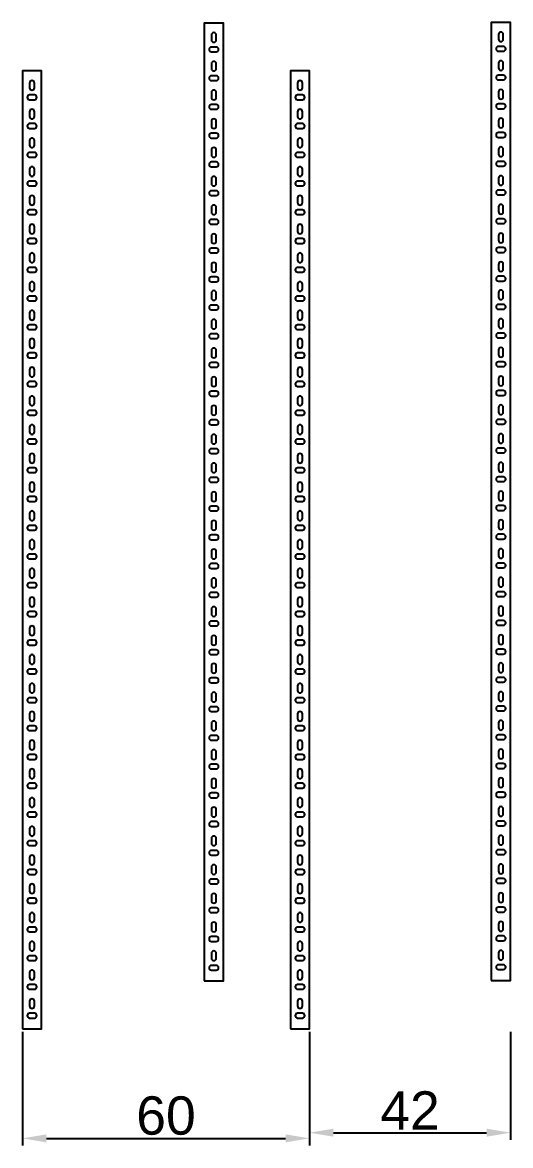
# Model space of a CAD drawing. Header units: millimetres. Extents: x 6614975 to 6624097, y 8742145 to 8746891.
# Drawn here: x 6616839.9 to 6616941.9, y 8745911.8 to 8746146.3 of the extents above; entities that cross this region are included whole.
import ezdxf

# ---------------------------------------------------------------- set-up
doc = ezdxf.new("R2010")
doc.units = ezdxf.units.MM
doc.styles.get("Standard").update_dxf_attribs({"font": 'arial.ttf'})
doc.dimstyles.new('ISO-25', dxfattribs={"dimtxt": 8, "dimasz": 5, "dimexe": 1.5, "dimexo": 0.625, "dimtad": 1, "dimtxsty": 'Standard', "dimcen": 2.5, "dimclrd": 1, "dimclre": 1, "dimclrt": 143, "dimadec": 0, "dimazin": 0, "dimtfac": 1, "dimtmove": 0, "dimatfit": 3, "dimfxl": 1, "dimarcsym": 0})

# ---------------------------------------------------------------- blocks, each defined once
blk = doc.blocks.new('*D9')
at = {"color": 1, "lineweight": -2, "transparency": 16777216}
for p, q in [((6616899.93, 8745935.51), (6616899.93, 8745912.96)), ((6616941.93, 8745935.51), (6616941.93, 8745912.96))]:
    blk.add_line(p, q, dxfattribs=at)
at = {"color": 1, "linetype": 'Continuous', "lineweight": -2, "transparency": 16777216}
blk.add_line((6616904.93, 8745914.46), (6616936.93, 8745914.46), dxfattribs=at)
at = {"color": 1, "transparency": 16777216}
for points in [[(6616904.93, 8745915.29), (6616904.93, 8745913.63), (6616899.93, 8745914.46)], [(6616936.93, 8745915.29), (6616936.93, 8745913.63), (6616941.93, 8745914.46)]]:
    blk.add_solid(points, dxfattribs=at)
at = {"layer": 'Defpoints', "color": 0, "transparency": 16777216}
for p in [(6616899.93, 8745936.13), (6616941.93, 8745936.13), (6616941.93, 8745914.46)]:
    blk.add_point(p, dxfattribs=at)
at = {"color": 143, "transparency": 16777216, "insert": (6616920.93, 8745919.1), "char_height": 8, "attachment_point": 5}
blk.add_mtext('42', dxfattribs=at)
blk = doc.blocks.new('*D10')
at = {"color": 1, "lineweight": -2, "transparency": 16777216}
for p, q in [((6616839.93, 8745935.51), (6616839.93, 8745911.78)), ((6616899.93, 8745935.51), (6616899.93, 8745911.78))]:
    blk.add_line(p, q, dxfattribs=at)
at = {"color": 1, "linetype": 'Continuous', "lineweight": -2, "transparency": 16777216}
blk.add_line((6616844.93, 8745913.28), (6616894.93, 8745913.28), dxfattribs=at)
at = {"color": 1, "transparency": 16777216}
for points in [[(6616844.93, 8745914.11), (6616844.93, 8745912.45), (6616839.93, 8745913.28)], [(6616894.93, 8745914.11), (6616894.93, 8745912.45), (6616899.93, 8745913.28)]]:
    blk.add_solid(points, dxfattribs=at)
at = {"layer": 'Defpoints', "color": 0, "transparency": 16777216}
for p in [(6616839.93, 8745936.13), (6616899.93, 8745936.13), (6616899.93, 8745913.28)]:
    blk.add_point(p, dxfattribs=at)
at = {"color": 143, "transparency": 16777216, "insert": (6616869.93, 8745917.99), "char_height": 8, "attachment_point": 5}
blk.add_mtext('60', dxfattribs=at)

msp = doc.modelspace()

# ---------------------------------------------------------------- linework, layer by layer
for points in [[(6616877.934, 8745946.133), (6616881.934, 8745946.133), (6616881.934, 8746146.133), (6616877.934, 8746146.133)], [(6616937.913, 8745946.262), (6616941.913, 8745946.262), (6616941.913, 8746146.262), (6616937.913, 8746146.262)], [(6616839.934, 8745936.133), (6616843.934, 8745936.133), (6616843.934, 8746136.133), (6616839.934, 8746136.133)], [(6616895.934, 8745936.133), (6616899.934, 8745936.133), (6616899.934, 8746136.133), (6616895.934, 8746136.133)]]:
    msp.add_lwpolyline(points, close=True)
for points in [[(6616879.434, 8746142.633, 1), (6616880.434, 8746142.633), (6616880.434, 8746143.633, 1), (6616879.434, 8746143.633)], [(6616939.413, 8746142.762, 1), (6616940.413, 8746142.762), (6616940.413, 8746143.762, 1), (6616939.413, 8746143.762)], [(6616879.434, 8746141.133, 1), (6616879.434, 8746140.133), (6616880.434, 8746140.133, 1), (6616880.434, 8746141.133)], [(6616939.413, 8746141.262, 1), (6616939.413, 8746140.262), (6616940.413, 8746140.262, 1), (6616940.413, 8746141.262)], [(6616879.434, 8746136.633, 1), (6616880.434, 8746136.633), (6616880.434, 8746137.633, 1), (6616879.434, 8746137.633)], [(6616939.413, 8746136.762, 1), (6616940.413, 8746136.762), (6616940.413, 8746137.762, 1), (6616939.413, 8746137.762)], [(6616841.434, 8746132.633, 1), (6616842.434, 8746132.633), (6616842.434, 8746133.633, 1), (6616841.434, 8746133.633)], [(6616879.434, 8746135.133, 1), (6616879.434, 8746134.133), (6616880.434, 8746134.133, 1), (6616880.434, 8746135.133)], [(6616897.434, 8746132.633, 1), (6616898.434, 8746132.633), (6616898.434, 8746133.633, 1), (6616897.434, 8746133.633)], [(6616939.413, 8746135.262, 1), (6616939.413, 8746134.262), (6616940.413, 8746134.262, 1), (6616940.413, 8746135.262)], [(6616879.434, 8746130.633, 1), (6616880.434, 8746130.633), (6616880.434, 8746131.633, 1), (6616879.434, 8746131.633)], [(6616939.413, 8746130.762, 1), (6616940.413, 8746130.762), (6616940.413, 8746131.762, 1), (6616939.413, 8746131.762)], [(6616841.434, 8746131.133, 1), (6616841.434, 8746130.133), (6616842.434, 8746130.133, 1), (6616842.434, 8746131.133)], [(6616897.434, 8746131.133, 1), (6616897.434, 8746130.133), (6616898.434, 8746130.133, 1), (6616898.434, 8746131.133)], [(6616939.413, 8746129.262, 1), (6616939.413, 8746128.262), (6616940.413, 8746128.262, 1), (6616940.413, 8746129.262)], [(6616841.434, 8746126.633, 1), (6616842.434, 8746126.633), (6616842.434, 8746127.633, 1), (6616841.434, 8746127.633)], [(6616879.434, 8746129.133, 1), (6616879.434, 8746128.133), (6616880.434, 8746128.133, 1), (6616880.434, 8746129.133)], [(6616897.434, 8746126.633, 1), (6616898.434, 8746126.633), (6616898.434, 8746127.633, 1), (6616897.434, 8746127.633)], [(6616841.434, 8746125.133, 1), (6616841.434, 8746124.133), (6616842.434, 8746124.133, 1), (6616842.434, 8746125.133)], [(6616879.434, 8746124.633, 1), (6616880.434, 8746124.633), (6616880.434, 8746125.633, 1), (6616879.434, 8746125.633)], [(6616897.434, 8746125.133, 1), (6616897.434, 8746124.133), (6616898.434, 8746124.133, 1), (6616898.434, 8746125.133)], [(6616939.413, 8746124.762, 1), (6616940.413, 8746124.762), (6616940.413, 8746125.762, 1), (6616939.413, 8746125.762)], [(6616841.434, 8746120.633, 1), (6616842.434, 8746120.633), (6616842.434, 8746121.633, 1), (6616841.434, 8746121.633)], [(6616879.434, 8746123.133, 1), (6616879.434, 8746122.133), (6616880.434, 8746122.133, 1), (6616880.434, 8746123.133)], [(6616897.434, 8746120.633, 1), (6616898.434, 8746120.633), (6616898.434, 8746121.633, 1), (6616897.434, 8746121.633)], [(6616939.413, 8746123.262, 1), (6616939.413, 8746122.262), (6616940.413, 8746122.262, 1), (6616940.413, 8746123.262)], [(6616879.434, 8746118.633, 1), (6616880.434, 8746118.633), (6616880.434, 8746119.633, 1), (6616879.434, 8746119.633)], [(6616939.413, 8746118.762, 1), (6616940.413, 8746118.762), (6616940.413, 8746119.762, 1), (6616939.413, 8746119.762)], [(6616841.434, 8746119.133, 1), (6616841.434, 8746118.133), (6616842.434, 8746118.133, 1), (6616842.434, 8746119.133)], [(6616897.434, 8746119.133, 1), (6616897.434, 8746118.133), (6616898.434, 8746118.133, 1), (6616898.434, 8746119.133)], [(6616841.434, 8746114.633, 1), (6616842.434, 8746114.633), (6616842.434, 8746115.633, 1), (6616841.434, 8746115.633)], [(6616879.434, 8746117.133, 1), (6616879.434, 8746116.133), (6616880.434, 8746116.133, 1), (6616880.434, 8746117.133)], [(6616897.434, 8746114.633, 1), (6616898.434, 8746114.633), (6616898.434, 8746115.633, 1), (6616897.434, 8746115.633)], [(6616939.413, 8746117.262, 1), (6616939.413, 8746116.262), (6616940.413, 8746116.262, 1), (6616940.413, 8746117.262)], [(6616841.434, 8746113.133, 1), (6616841.434, 8746112.133), (6616842.434, 8746112.133, 1), (6616842.434, 8746113.133)], [(6616879.434, 8746112.633, 1), (6616880.434, 8746112.633), (6616880.434, 8746113.633, 1), (6616879.434, 8746113.633)], [(6616897.434, 8746113.133, 1), (6616897.434, 8746112.133), (6616898.434, 8746112.133, 1), (6616898.434, 8746113.133)], [(6616939.413, 8746112.762, 1), (6616940.413, 8746112.762), (6616940.413, 8746113.762, 1), (6616939.413, 8746113.762)], [(6616879.434, 8746111.133, 1), (6616879.434, 8746110.133), (6616880.434, 8746110.133, 1), (6616880.434, 8746111.133)], [(6616939.413, 8746111.262, 1), (6616939.413, 8746110.262), (6616940.413, 8746110.262, 1), (6616940.413, 8746111.262)], [(6616841.434, 8746108.633, 1), (6616842.434, 8746108.633), (6616842.434, 8746109.633, 1), (6616841.434, 8746109.633)], [(6616879.434, 8746106.633, 1), (6616880.434, 8746106.633), (6616880.434, 8746107.633, 1), (6616879.434, 8746107.633)], [(6616897.434, 8746108.633, 1), (6616898.434, 8746108.633), (6616898.434, 8746109.633, 1), (6616897.434, 8746109.633)], [(6616939.413, 8746106.762, 1), (6616940.413, 8746106.762), (6616940.413, 8746107.762, 1), (6616939.413, 8746107.762)], [(6616841.434, 8746107.133, 1), (6616841.434, 8746106.133), (6616842.434, 8746106.133, 1), (6616842.434, 8746107.133)], [(6616897.434, 8746107.133, 1), (6616897.434, 8746106.133), (6616898.434, 8746106.133, 1), (6616898.434, 8746107.133)], [(6616841.434, 8746102.633, 1), (6616842.434, 8746102.633), (6616842.434, 8746103.633, 1), (6616841.434, 8746103.633)], [(6616879.434, 8746105.133, 1), (6616879.434, 8746104.133), (6616880.434, 8746104.133, 1), (6616880.434, 8746105.133)], [(6616897.434, 8746102.633, 1), (6616898.434, 8746102.633), (6616898.434, 8746103.633, 1), (6616897.434, 8746103.633)], [(6616939.413, 8746105.262, 1), (6616939.413, 8746104.262), (6616940.413, 8746104.262, 1), (6616940.413, 8746105.262)], [(6616841.434, 8746101.133, 1), (6616841.434, 8746100.133), (6616842.434, 8746100.133, 1), (6616842.434, 8746101.133)], [(6616879.434, 8746100.633, 1), (6616880.434, 8746100.633), (6616880.434, 8746101.633, 1), (6616879.434, 8746101.633)], [(6616897.434, 8746101.133, 1), (6616897.434, 8746100.133), (6616898.434, 8746100.133, 1), (6616898.434, 8746101.133)], [(6616939.413, 8746100.762, 1), (6616940.413, 8746100.762), (6616940.413, 8746101.762, 1), (6616939.413, 8746101.762)], [(6616879.434, 8746099.133, 1), (6616879.434, 8746098.133), (6616880.434, 8746098.133, 1), (6616880.434, 8746099.133)], [(6616939.413, 8746099.262, 1), (6616939.413, 8746098.262), (6616940.413, 8746098.262, 1), (6616940.413, 8746099.262)], [(6616841.434, 8746096.633, 1), (6616842.434, 8746096.633), (6616842.434, 8746097.633, 1), (6616841.434, 8746097.633)], [(6616897.434, 8746096.633, 1), (6616898.434, 8746096.633), (6616898.434, 8746097.633, 1), (6616897.434, 8746097.633)], [(6616841.434, 8746095.133, 1), (6616841.434, 8746094.133), (6616842.434, 8746094.133, 1), (6616842.434, 8746095.133)], [(6616879.434, 8746094.633, 1), (6616880.434, 8746094.633), (6616880.434, 8746095.633, 1), (6616879.434, 8746095.633)], [(6616897.434, 8746095.133, 1), (6616897.434, 8746094.133), (6616898.434, 8746094.133, 1), (6616898.434, 8746095.133)], [(6616939.413, 8746094.762, 1), (6616940.413, 8746094.762), (6616940.413, 8746095.762, 1), (6616939.413, 8746095.762)], [(6616841.434, 8746090.633, 1), (6616842.434, 8746090.633), (6616842.434, 8746091.633, 1), (6616841.434, 8746091.633)], [(6616879.434, 8746093.133, 1), (6616879.434, 8746092.133), (6616880.434, 8746092.133, 1), (6616880.434, 8746093.133)], [(6616897.434, 8746090.633, 1), (6616898.434, 8746090.633), (6616898.434, 8746091.633, 1), (6616897.434, 8746091.633)], [(6616939.413, 8746093.262, 1), (6616939.413, 8746092.262), (6616940.413, 8746092.262, 1), (6616940.413, 8746093.262)], [(6616879.434, 8746088.768, 1), (6616880.434, 8746088.768), (6616880.434, 8746089.768, 1), (6616879.434, 8746089.768)], [(6616939.413, 8746088.897, 1), (6616940.413, 8746088.897), (6616940.413, 8746089.897, 1), (6616939.413, 8746089.897)], [(6616841.434, 8746089.133, 1), (6616841.434, 8746088.133), (6616842.434, 8746088.133, 1), (6616842.434, 8746089.133)], [(6616879.434, 8746087.268, 1), (6616879.434, 8746086.268), (6616880.434, 8746086.268, 1), (6616880.434, 8746087.268)], [(6616897.434, 8746089.133, 1), (6616897.434, 8746088.133), (6616898.434, 8746088.133, 1), (6616898.434, 8746089.133)], [(6616939.413, 8746087.397, 1), (6616939.413, 8746086.397), (6616940.413, 8746086.397, 1), (6616940.413, 8746087.397)], [(6616841.434, 8746084.633, 1), (6616842.434, 8746084.633), (6616842.434, 8746085.633, 1), (6616841.434, 8746085.633)], [(6616897.434, 8746084.633, 1), (6616898.434, 8746084.633), (6616898.434, 8746085.633, 1), (6616897.434, 8746085.633)], [(6616841.434, 8746083.133, 1), (6616841.434, 8746082.133), (6616842.434, 8746082.133, 1), (6616842.434, 8746083.133)], [(6616879.434, 8746082.768, 1), (6616880.434, 8746082.768), (6616880.434, 8746083.768, 1), (6616879.434, 8746083.768)], [(6616897.434, 8746083.133, 1), (6616897.434, 8746082.133), (6616898.434, 8746082.133, 1), (6616898.434, 8746083.133)], [(6616939.413, 8746082.897, 1), (6616940.413, 8746082.897), (6616940.413, 8746083.897, 1), (6616939.413, 8746083.897)], [(6616841.434, 8746078.768, 1), (6616842.434, 8746078.768), (6616842.434, 8746079.768, 1), (6616841.434, 8746079.768)], [(6616879.434, 8746081.268, 1), (6616879.434, 8746080.268), (6616880.434, 8746080.268, 1), (6616880.434, 8746081.268)], [(6616897.434, 8746078.768, 1), (6616898.434, 8746078.768), (6616898.434, 8746079.768, 1), (6616897.434, 8746079.768)], [(6616939.413, 8746081.397, 1), (6616939.413, 8746080.397), (6616940.413, 8746080.397, 1), (6616940.413, 8746081.397)], [(6616879.434, 8746076.768, 1), (6616880.434, 8746076.768), (6616880.434, 8746077.768, 1), (6616879.434, 8746077.768)], [(6616939.413, 8746076.897, 1), (6616940.413, 8746076.897), (6616940.413, 8746077.897, 1), (6616939.413, 8746077.897)], [(6616841.434, 8746077.268, 1), (6616841.434, 8746076.268), (6616842.434, 8746076.268, 1), (6616842.434, 8746077.268)], [(6616879.434, 8746075.268, 1), (6616879.434, 8746074.268), (6616880.434, 8746074.268, 1), (6616880.434, 8746075.268)], [(6616897.434, 8746077.268, 1), (6616897.434, 8746076.268), (6616898.434, 8746076.268, 1), (6616898.434, 8746077.268)], [(6616939.413, 8746075.397, 1), (6616939.413, 8746074.397), (6616940.413, 8746074.397, 1), (6616940.413, 8746075.397)], [(6616841.434, 8746072.768, 1), (6616842.434, 8746072.768), (6616842.434, 8746073.768, 1), (6616841.434, 8746073.768)], [(6616897.434, 8746072.768, 1), (6616898.434, 8746072.768), (6616898.434, 8746073.768, 1), (6616897.434, 8746073.768)], [(6616841.434, 8746071.268, 1), (6616841.434, 8746070.268), (6616842.434, 8746070.268, 1), (6616842.434, 8746071.268)], [(6616879.434, 8746070.768, 1), (6616880.434, 8746070.768), (6616880.434, 8746071.768, 1), (6616879.434, 8746071.768)], [(6616897.434, 8746071.268, 1), (6616897.434, 8746070.268), (6616898.434, 8746070.268, 1), (6616898.434, 8746071.268)], [(6616939.413, 8746070.897, 1), (6616940.413, 8746070.897), (6616940.413, 8746071.897, 1), (6616939.413, 8746071.897)], [(6616841.434, 8746066.768, 1), (6616842.434, 8746066.768), (6616842.434, 8746067.768, 1), (6616841.434, 8746067.768)], [(6616879.434, 8746069.268, 1), (6616879.434, 8746068.268), (6616880.434, 8746068.268, 1), (6616880.434, 8746069.268)], [(6616897.434, 8746066.768, 1), (6616898.434, 8746066.768), (6616898.434, 8746067.768, 1), (6616897.434, 8746067.768)], [(6616939.413, 8746069.397, 1), (6616939.413, 8746068.397), (6616940.413, 8746068.397, 1), (6616940.413, 8746069.397)], [(6616879.434, 8746064.768, 1), (6616880.434, 8746064.768), (6616880.434, 8746065.768, 1), (6616879.434, 8746065.768)], [(6616939.413, 8746064.897, 1), (6616940.413, 8746064.897), (6616940.413, 8746065.897, 1), (6616939.413, 8746065.897)], [(6616841.434, 8746065.268, 1), (6616841.434, 8746064.268), (6616842.434, 8746064.268, 1), (6616842.434, 8746065.268)], [(6616897.434, 8746065.268, 1), (6616897.434, 8746064.268), (6616898.434, 8746064.268, 1), (6616898.434, 8746065.268)], [(6616841.434, 8746060.768, 1), (6616842.434, 8746060.768), (6616842.434, 8746061.768, 1), (6616841.434, 8746061.768)], [(6616879.434, 8746063.268, 1), (6616879.434, 8746062.268), (6616880.434, 8746062.268, 1), (6616880.434, 8746063.268)], [(6616897.434, 8746060.768, 1), (6616898.434, 8746060.768), (6616898.434, 8746061.768, 1), (6616897.434, 8746061.768)], [(6616939.413, 8746063.397, 1), (6616939.413, 8746062.397), (6616940.413, 8746062.397, 1), (6616940.413, 8746063.397)], [(6616841.434, 8746059.268, 1), (6616841.434, 8746058.268), (6616842.434, 8746058.268, 1), (6616842.434, 8746059.268)], [(6616879.434, 8746058.768, 1), (6616880.434, 8746058.768), (6616880.434, 8746059.768, 1), (6616879.434, 8746059.768)], [(6616897.434, 8746059.268, 1), (6616897.434, 8746058.268), (6616898.434, 8746058.268, 1), (6616898.434, 8746059.268)], [(6616939.413, 8746058.897, 1), (6616940.413, 8746058.897), (6616940.413, 8746059.897, 1), (6616939.413, 8746059.897)], [(6616879.434, 8746057.268, 1), (6616879.434, 8746056.268), (6616880.434, 8746056.268, 1), (6616880.434, 8746057.268)], [(6616939.413, 8746057.397, 1), (6616939.413, 8746056.397), (6616940.413, 8746056.397, 1), (6616940.413, 8746057.397)], [(6616841.434, 8746054.768, 1), (6616842.434, 8746054.768), (6616842.434, 8746055.768, 1), (6616841.434, 8746055.768)], [(6616879.434, 8746052.768, 1), (6616880.434, 8746052.768), (6616880.434, 8746053.768, 1), (6616879.434, 8746053.768)], [(6616897.434, 8746054.768, 1), (6616898.434, 8746054.768), (6616898.434, 8746055.768, 1), (6616897.434, 8746055.768)], [(6616939.413, 8746052.897, 1), (6616940.413, 8746052.897), (6616940.413, 8746053.897, 1), (6616939.413, 8746053.897)], [(6616841.434, 8746053.268, 1), (6616841.434, 8746052.268), (6616842.434, 8746052.268, 1), (6616842.434, 8746053.268)], [(6616897.434, 8746053.268, 1), (6616897.434, 8746052.268), (6616898.434, 8746052.268, 1), (6616898.434, 8746053.268)], [(6616841.434, 8746048.768, 1), (6616842.434, 8746048.768), (6616842.434, 8746049.768, 1), (6616841.434, 8746049.768)], [(6616879.434, 8746051.268, 1), (6616879.434, 8746050.268), (6616880.434, 8746050.268, 1), (6616880.434, 8746051.268)], [(6616897.434, 8746048.768, 1), (6616898.434, 8746048.768), (6616898.434, 8746049.768, 1), (6616897.434, 8746049.768)], [(6616939.413, 8746051.397, 1), (6616939.413, 8746050.397), (6616940.413, 8746050.397, 1), (6616940.413, 8746051.397)], [(6616841.434, 8746047.268, 1), (6616841.434, 8746046.268), (6616842.434, 8746046.268, 1), (6616842.434, 8746047.268)], [(6616879.434, 8746046.768, 1), (6616880.434, 8746046.768), (6616880.434, 8746047.768, 1), (6616879.434, 8746047.768)], [(6616897.434, 8746047.268, 1), (6616897.434, 8746046.268), (6616898.434, 8746046.268, 1), (6616898.434, 8746047.268)], [(6616939.413, 8746046.897, 1), (6616940.413, 8746046.897), (6616940.413, 8746047.897, 1), (6616939.413, 8746047.897)], [(6616879.434, 8746045.268, 1), (6616879.434, 8746044.268), (6616880.434, 8746044.268, 1), (6616880.434, 8746045.268)], [(6616939.413, 8746045.397, 1), (6616939.413, 8746044.397), (6616940.413, 8746044.397, 1), (6616940.413, 8746045.397)], [(6616841.434, 8746042.768, 1), (6616842.434, 8746042.768), (6616842.434, 8746043.768, 1), (6616841.434, 8746043.768)], [(6616897.434, 8746042.768, 1), (6616898.434, 8746042.768), (6616898.434, 8746043.768, 1), (6616897.434, 8746043.768)], [(6616939.413, 8746040.897, 1), (6616940.413, 8746040.897), (6616940.413, 8746041.897, 1), (6616939.413, 8746041.897)], [(6616841.434, 8746041.268, 1), (6616841.434, 8746040.268), (6616842.434, 8746040.268, 1), (6616842.434, 8746041.268)], [(6616879.434, 8746040.768, 1), (6616880.434, 8746040.768), (6616880.434, 8746041.768, 1), (6616879.434, 8746041.768)], [(6616897.434, 8746041.268, 1), (6616897.434, 8746040.268), (6616898.434, 8746040.268, 1), (6616898.434, 8746041.268)], [(6616841.434, 8746036.768, 1), (6616842.434, 8746036.768), (6616842.434, 8746037.768, 1), (6616841.434, 8746037.768)], [(6616879.434, 8746039.268, 1), (6616879.434, 8746038.268), (6616880.434, 8746038.268, 1), (6616880.434, 8746039.268)], [(6616897.434, 8746036.768, 1), (6616898.434, 8746036.768), (6616898.434, 8746037.768, 1), (6616897.434, 8746037.768)], [(6616939.413, 8746039.397, 1), (6616939.413, 8746038.397), (6616940.413, 8746038.397, 1), (6616940.413, 8746039.397)], [(6616879.434, 8746034.768, 1), (6616880.434, 8746034.768), (6616880.434, 8746035.768, 1), (6616879.434, 8746035.768)], [(6616939.413, 8746034.897, 1), (6616940.413, 8746034.897), (6616940.413, 8746035.897, 1), (6616939.413, 8746035.897)], [(6616841.434, 8746035.268, 1), (6616841.434, 8746034.268), (6616842.434, 8746034.268, 1), (6616842.434, 8746035.268)], [(6616879.434, 8746033.268, 1), (6616879.434, 8746032.268), (6616880.434, 8746032.268, 1), (6616880.434, 8746033.268)], [(6616897.434, 8746035.268, 1), (6616897.434, 8746034.268), (6616898.434, 8746034.268, 1), (6616898.434, 8746035.268)], [(6616939.413, 8746033.397, 1), (6616939.413, 8746032.397), (6616940.413, 8746032.397, 1), (6616940.413, 8746033.397)], [(6616841.434, 8746030.768, 1), (6616842.434, 8746030.768), (6616842.434, 8746031.768, 1), (6616841.434, 8746031.768)], [(6616897.434, 8746030.768, 1), (6616898.434, 8746030.768), (6616898.434, 8746031.768, 1), (6616897.434, 8746031.768)], [(6616841.434, 8746029.268, 1), (6616841.434, 8746028.268), (6616842.434, 8746028.268, 1), (6616842.434, 8746029.268)], [(6616879.434, 8746028.768, 1), (6616880.434, 8746028.768), (6616880.434, 8746029.768, 1), (6616879.434, 8746029.768)], [(6616897.434, 8746029.268, 1), (6616897.434, 8746028.268), (6616898.434, 8746028.268, 1), (6616898.434, 8746029.268)], [(6616939.413, 8746028.897, 1), (6616940.413, 8746028.897), (6616940.413, 8746029.897, 1), (6616939.413, 8746029.897)], [(6616841.434, 8746024.768, 1), (6616842.434, 8746024.768), (6616842.434, 8746025.768, 1), (6616841.434, 8746025.768)], [(6616879.434, 8746027.268, 1), (6616879.434, 8746026.268), (6616880.434, 8746026.268, 1), (6616880.434, 8746027.268)], [(6616897.434, 8746024.768, 1), (6616898.434, 8746024.768), (6616898.434, 8746025.768, 1), (6616897.434, 8746025.768)], [(6616939.413, 8746027.397, 1), (6616939.413, 8746026.397), (6616940.413, 8746026.397, 1), (6616940.413, 8746027.397)], [(6616879.434, 8746022.768, 1), (6616880.434, 8746022.768), (6616880.434, 8746023.768, 1), (6616879.434, 8746023.768)], [(6616939.413, 8746022.897, 1), (6616940.413, 8746022.897), (6616940.413, 8746023.897, 1), (6616939.413, 8746023.897)], [(6616841.434, 8746023.268, 1), (6616841.434, 8746022.268), (6616842.434, 8746022.268, 1), (6616842.434, 8746023.268)], [(6616897.434, 8746023.268, 1), (6616897.434, 8746022.268), (6616898.434, 8746022.268, 1), (6616898.434, 8746023.268)], [(6616939.413, 8746021.397, 1), (6616939.413, 8746020.397), (6616940.413, 8746020.397, 1), (6616940.413, 8746021.397)], [(6616841.434, 8746018.768, 1), (6616842.434, 8746018.768), (6616842.434, 8746019.768, 1), (6616841.434, 8746019.768)], [(6616879.434, 8746021.268, 1), (6616879.434, 8746020.268), (6616880.434, 8746020.268, 1), (6616880.434, 8746021.268)], [(6616897.434, 8746018.768, 1), (6616898.434, 8746018.768), (6616898.434, 8746019.768, 1), (6616897.434, 8746019.768)], [(6616841.434, 8746017.268, 1), (6616841.434, 8746016.268), (6616842.434, 8746016.268, 1), (6616842.434, 8746017.268)], [(6616879.434, 8746016.768, 1), (6616880.434, 8746016.768), (6616880.434, 8746017.768, 1), (6616879.434, 8746017.768)], [(6616897.434, 8746017.268, 1), (6616897.434, 8746016.268), (6616898.434, 8746016.268, 1), (6616898.434, 8746017.268)], [(6616939.413, 8746016.897, 1), (6616940.413, 8746016.897), (6616940.413, 8746017.897, 1), (6616939.413, 8746017.897)], [(6616841.434, 8746012.768, 1), (6616842.434, 8746012.768), (6616842.434, 8746013.768, 1), (6616841.434, 8746013.768)], [(6616879.434, 8746015.268, 1), (6616879.434, 8746014.268), (6616880.434, 8746014.268, 1), (6616880.434, 8746015.268)], [(6616897.434, 8746012.768, 1), (6616898.434, 8746012.768), (6616898.434, 8746013.768, 1), (6616897.434, 8746013.768)], [(6616939.413, 8746015.397, 1), (6616939.413, 8746014.397), (6616940.413, 8746014.397, 1), (6616940.413, 8746015.397)], [(6616879.434, 8746010.903, 1), (6616880.434, 8746010.903), (6616880.434, 8746011.903, 1), (6616879.434, 8746011.903)], [(6616939.413, 8746011.032, 1), (6616940.413, 8746011.032), (6616940.413, 8746012.032, 1), (6616939.413, 8746012.032)], [(6616841.434, 8746011.268, 1), (6616841.434, 8746010.268), (6616842.434, 8746010.268, 1), (6616842.434, 8746011.268)], [(6616897.434, 8746011.268, 1), (6616897.434, 8746010.268), (6616898.434, 8746010.268, 1), (6616898.434, 8746011.268)], [(6616841.434, 8746006.768, 1), (6616842.434, 8746006.768), (6616842.434, 8746007.768, 1), (6616841.434, 8746007.768)], [(6616879.434, 8746009.403, 1), (6616879.434, 8746008.403), (6616880.434, 8746008.403, 1), (6616880.434, 8746009.403)], [(6616897.434, 8746006.768, 1), (6616898.434, 8746006.768), (6616898.434, 8746007.768, 1), (6616897.434, 8746007.768)], [(6616939.413, 8746009.532, 1), (6616939.413, 8746008.532), (6616940.413, 8746008.532, 1), (6616940.413, 8746009.532)], [(6616841.434, 8746005.268, 1), (6616841.434, 8746004.268), (6616842.434, 8746004.268, 1), (6616842.434, 8746005.268)], [(6616879.434, 8746004.903, 1), (6616880.434, 8746004.903), (6616880.434, 8746005.903, 1), (6616879.434, 8746005.903)], [(6616897.434, 8746005.268, 1), (6616897.434, 8746004.268), (6616898.434, 8746004.268, 1), (6616898.434, 8746005.268)], [(6616939.413, 8746005.032, 1), (6616940.413, 8746005.032), (6616940.413, 8746006.032, 1), (6616939.413, 8746006.032)], [(6616879.434, 8746003.403, 1), (6616879.434, 8746002.403), (6616880.434, 8746002.403, 1), (6616880.434, 8746003.403)], [(6616939.413, 8746003.532, 1), (6616939.413, 8746002.532), (6616940.413, 8746002.532, 1), (6616940.413, 8746003.532)], [(6616841.434, 8746000.903, 1), (6616842.434, 8746000.903), (6616842.434, 8746001.903, 1), (6616841.434, 8746001.903)], [(6616879.434, 8745998.903, 1), (6616880.434, 8745998.903), (6616880.434, 8745999.903, 1), (6616879.434, 8745999.903)], [(6616897.434, 8746000.903, 1), (6616898.434, 8746000.903), (6616898.434, 8746001.903, 1), (6616897.434, 8746001.903)], [(6616939.413, 8745999.032, 1), (6616940.413, 8745999.032), (6616940.413, 8746000.032, 1), (6616939.413, 8746000.032)], [(6616841.434, 8745999.403, 1), (6616841.434, 8745998.403), (6616842.434, 8745998.403, 1), (6616842.434, 8745999.403)], [(6616897.434, 8745999.403, 1), (6616897.434, 8745998.403), (6616898.434, 8745998.403, 1), (6616898.434, 8745999.403)], [(6616841.434, 8745994.903, 1), (6616842.434, 8745994.903), (6616842.434, 8745995.903, 1), (6616841.434, 8745995.903)], [(6616879.434, 8745997.403, 1), (6616879.434, 8745996.403), (6616880.434, 8745996.403, 1), (6616880.434, 8745997.403)], [(6616897.434, 8745994.903, 1), (6616898.434, 8745994.903), (6616898.434, 8745995.903, 1), (6616897.434, 8745995.903)], [(6616939.413, 8745997.532, 1), (6616939.413, 8745996.532), (6616940.413, 8745996.532, 1), (6616940.413, 8745997.532)], [(6616841.434, 8745993.403, 1), (6616841.434, 8745992.403), (6616842.434, 8745992.403, 1), (6616842.434, 8745993.403)], [(6616879.434, 8745992.903, 1), (6616880.434, 8745992.903), (6616880.434, 8745993.903, 1), (6616879.434, 8745993.903)], [(6616897.434, 8745993.403, 1), (6616897.434, 8745992.403), (6616898.434, 8745992.403, 1), (6616898.434, 8745993.403)], [(6616939.413, 8745993.032, 1), (6616940.413, 8745993.032), (6616940.413, 8745994.032, 1), (6616939.413, 8745994.032)], [(6616879.434, 8745991.403, 1), (6616879.434, 8745990.403), (6616880.434, 8745990.403, 1), (6616880.434, 8745991.403)], [(6616939.413, 8745991.532, 1), (6616939.413, 8745990.532), (6616940.413, 8745990.532, 1), (6616940.413, 8745991.532)], [(6616841.434, 8745988.903, 1), (6616842.434, 8745988.903), (6616842.434, 8745989.903, 1), (6616841.434, 8745989.903)], [(6616897.434, 8745988.903, 1), (6616898.434, 8745988.903), (6616898.434, 8745989.903, 1), (6616897.434, 8745989.903)], [(6616939.413, 8745987.032, 1), (6616940.413, 8745987.032), (6616940.413, 8745988.032, 1), (6616939.413, 8745988.032)], [(6616841.434, 8745987.403, 1), (6616841.434, 8745986.403), (6616842.434, 8745986.403, 1), (6616842.434, 8745987.403)], [(6616879.434, 8745986.903, 1), (6616880.434, 8745986.903), (6616880.434, 8745987.903, 1), (6616879.434, 8745987.903)], [(6616897.434, 8745987.403, 1), (6616897.434, 8745986.403), (6616898.434, 8745986.403, 1), (6616898.434, 8745987.403)], [(6616841.434, 8745982.903, 1), (6616842.434, 8745982.903), (6616842.434, 8745983.903, 1), (6616841.434, 8745983.903)], [(6616879.434, 8745985.403, 1), (6616879.434, 8745984.403), (6616880.434, 8745984.403, 1), (6616880.434, 8745985.403)], [(6616897.434, 8745982.903, 1), (6616898.434, 8745982.903), (6616898.434, 8745983.903, 1), (6616897.434, 8745983.903)], [(6616939.413, 8745985.532, 1), (6616939.413, 8745984.532), (6616940.413, 8745984.532, 1), (6616940.413, 8745985.532)], [(6616879.434, 8745980.903, 1), (6616880.434, 8745980.903), (6616880.434, 8745981.903, 1), (6616879.434, 8745981.903)], [(6616939.413, 8745981.032, 1), (6616940.413, 8745981.032), (6616940.413, 8745982.032, 1), (6616939.413, 8745982.032)], [(6616841.434, 8745981.403, 1), (6616841.434, 8745980.403), (6616842.434, 8745980.403, 1), (6616842.434, 8745981.403)], [(6616879.434, 8745979.403, 1), (6616879.434, 8745978.403), (6616880.434, 8745978.403, 1), (6616880.434, 8745979.403)], [(6616897.434, 8745981.403, 1), (6616897.434, 8745980.403), (6616898.434, 8745980.403, 1), (6616898.434, 8745981.403)], [(6616939.413, 8745979.532, 1), (6616939.413, 8745978.532), (6616940.413, 8745978.532, 1), (6616940.413, 8745979.532)], [(6616841.434, 8745976.903, 1), (6616842.434, 8745976.903), (6616842.434, 8745977.903, 1), (6616841.434, 8745977.903)], [(6616897.434, 8745976.903, 1), (6616898.434, 8745976.903), (6616898.434, 8745977.903, 1), (6616897.434, 8745977.903)], [(6616841.434, 8745975.403, 1), (6616841.434, 8745974.403), (6616842.434, 8745974.403, 1), (6616842.434, 8745975.403)], [(6616879.434, 8745974.903, 1), (6616880.434, 8745974.903), (6616880.434, 8745975.903, 1), (6616879.434, 8745975.903)], [(6616897.434, 8745975.403, 1), (6616897.434, 8745974.403), (6616898.434, 8745974.403, 1), (6616898.434, 8745975.403)], [(6616939.413, 8745975.032, 1), (6616940.413, 8745975.032), (6616940.413, 8745976.032, 1), (6616939.413, 8745976.032)], [(6616841.434, 8745970.903, 1), (6616842.434, 8745970.903), (6616842.434, 8745971.903, 1), (6616841.434, 8745971.903)], [(6616879.434, 8745973.403, 1), (6616879.434, 8745972.403), (6616880.434, 8745972.403, 1), (6616880.434, 8745973.403)], [(6616897.434, 8745970.903, 1), (6616898.434, 8745970.903), (6616898.434, 8745971.903, 1), (6616897.434, 8745971.903)], [(6616939.413, 8745973.532, 1), (6616939.413, 8745972.532), (6616940.413, 8745972.532, 1), (6616940.413, 8745973.532)], [(6616879.434, 8745968.903, 1), (6616880.434, 8745968.903), (6616880.434, 8745969.903, 1), (6616879.434, 8745969.903)], [(6616939.413, 8745969.032, 1), (6616940.413, 8745969.032), (6616940.413, 8745970.032, 1), (6616939.413, 8745970.032)], [(6616841.434, 8745969.403, 1), (6616841.434, 8745968.403), (6616842.434, 8745968.403, 1), (6616842.434, 8745969.403)], [(6616879.434, 8745967.403, 1), (6616879.434, 8745966.403), (6616880.434, 8745966.403, 1), (6616880.434, 8745967.403)], [(6616897.434, 8745969.403, 1), (6616897.434, 8745968.403), (6616898.434, 8745968.403, 1), (6616898.434, 8745969.403)], [(6616939.413, 8745967.532, 1), (6616939.413, 8745966.532), (6616940.413, 8745966.532, 1), (6616940.413, 8745967.532)], [(6616841.434, 8745964.903, 1), (6616842.434, 8745964.903), (6616842.434, 8745965.903, 1), (6616841.434, 8745965.903)], [(6616897.434, 8745964.903, 1), (6616898.434, 8745964.903), (6616898.434, 8745965.903, 1), (6616897.434, 8745965.903)], [(6616841.434, 8745963.403, 1), (6616841.434, 8745962.403), (6616842.434, 8745962.403, 1), (6616842.434, 8745963.403)], [(6616879.434, 8745962.903, 1), (6616880.434, 8745962.903), (6616880.434, 8745963.903, 1), (6616879.434, 8745963.903)], [(6616897.434, 8745963.403, 1), (6616897.434, 8745962.403), (6616898.434, 8745962.403, 1), (6616898.434, 8745963.403)], [(6616939.413, 8745963.032, 1), (6616940.413, 8745963.032), (6616940.413, 8745964.032, 1), (6616939.413, 8745964.032)], [(6616841.434, 8745958.903, 1), (6616842.434, 8745958.903), (6616842.434, 8745959.903, 1), (6616841.434, 8745959.903)], [(6616879.434, 8745961.403, 1), (6616879.434, 8745960.403), (6616880.434, 8745960.403, 1), (6616880.434, 8745961.403)], [(6616897.434, 8745958.903, 1), (6616898.434, 8745958.903), (6616898.434, 8745959.903, 1), (6616897.434, 8745959.903)], [(6616939.413, 8745961.532, 1), (6616939.413, 8745960.532), (6616940.413, 8745960.532, 1), (6616940.413, 8745961.532)], [(6616879.434, 8745956.903, 1), (6616880.434, 8745956.903), (6616880.434, 8745957.903, 1), (6616879.434, 8745957.903)], [(6616939.413, 8745957.032, 1), (6616940.413, 8745957.032), (6616940.413, 8745958.032, 1), (6616939.413, 8745958.032)], [(6616841.434, 8745957.403, 1), (6616841.434, 8745956.403), (6616842.434, 8745956.403, 1), (6616842.434, 8745957.403)], [(6616897.434, 8745957.403, 1), (6616897.434, 8745956.403), (6616898.434, 8745956.403, 1), (6616898.434, 8745957.403)], [(6616841.434, 8745952.903, 1), (6616842.434, 8745952.903), (6616842.434, 8745953.903, 1), (6616841.434, 8745953.903)], [(6616879.434, 8745955.403, 1), (6616879.434, 8745954.403), (6616880.434, 8745954.403, 1), (6616880.434, 8745955.403)], [(6616897.434, 8745952.903, 1), (6616898.434, 8745952.903), (6616898.434, 8745953.903, 1), (6616897.434, 8745953.903)], [(6616939.413, 8745955.532, 1), (6616939.413, 8745954.532), (6616940.413, 8745954.532, 1), (6616940.413, 8745955.532)], [(6616841.434, 8745951.403, 1), (6616841.434, 8745950.403), (6616842.434, 8745950.403, 1), (6616842.434, 8745951.403)], [(6616879.434, 8745950.903, 1), (6616880.434, 8745950.903), (6616880.434, 8745951.903, 1), (6616879.434, 8745951.903)], [(6616897.434, 8745951.403, 1), (6616897.434, 8745950.403), (6616898.434, 8745950.403, 1), (6616898.434, 8745951.403)], [(6616939.413, 8745951.032, 1), (6616940.413, 8745951.032), (6616940.413, 8745952.032, 1), (6616939.413, 8745952.032)], [(6616879.434, 8745949.403, 1), (6616879.434, 8745948.403), (6616880.434, 8745948.403, 1), (6616880.434, 8745949.403)], [(6616939.413, 8745949.532, 1), (6616939.413, 8745948.532), (6616940.413, 8745948.532, 1), (6616940.413, 8745949.532)], [(6616841.434, 8745946.903, 1), (6616842.434, 8745946.903), (6616842.434, 8745947.903, 1), (6616841.434, 8745947.903)], [(6616897.434, 8745946.903, 1), (6616898.434, 8745946.903), (6616898.434, 8745947.903, 1), (6616897.434, 8745947.903)], [(6616841.434, 8745945.403, 1), (6616841.434, 8745944.403), (6616842.434, 8745944.403, 1), (6616842.434, 8745945.403)], [(6616897.434, 8745945.403, 1), (6616897.434, 8745944.403), (6616898.434, 8745944.403, 1), (6616898.434, 8745945.403)], [(6616841.434, 8745940.903, 1), (6616842.434, 8745940.903), (6616842.434, 8745941.903, 1), (6616841.434, 8745941.903)], [(6616897.434, 8745940.903, 1), (6616898.434, 8745940.903), (6616898.434, 8745941.903, 1), (6616897.434, 8745941.903)], [(6616841.434, 8745939.403, 1), (6616841.434, 8745938.403), (6616842.434, 8745938.403, 1), (6616842.434, 8745939.403)], [(6616897.434, 8745939.403, 1), (6616897.434, 8745938.403), (6616898.434, 8745938.403, 1), (6616898.434, 8745939.403)]]:
    msp.add_lwpolyline(points, format="xyb", close=True)

# ---------------------------------------------------------------- dimensions: what is measured, and where the dimension line sits
for base, p1, p2, picture, middle in [((6616899.934, 8745913.279), (6616839.934, 8745936.133), (6616899.934, 8745936.133), '*D10', (6616869.934, 8745917.989)), ((6616941.934, 8745914.46), (6616899.934, 8745936.133), (6616941.934, 8745936.133), '*D9', (6616920.934, 8745919.102))]:
    dim = msp.add_linear_dim(base=base, p1=p1, p2=p2, dimstyle='ISO-25')
    dim.commit()
    dim.dimension.update_dxf_attribs({"geometry": picture, "text_midpoint": middle})

doc.saveas('drawing.dxf')
